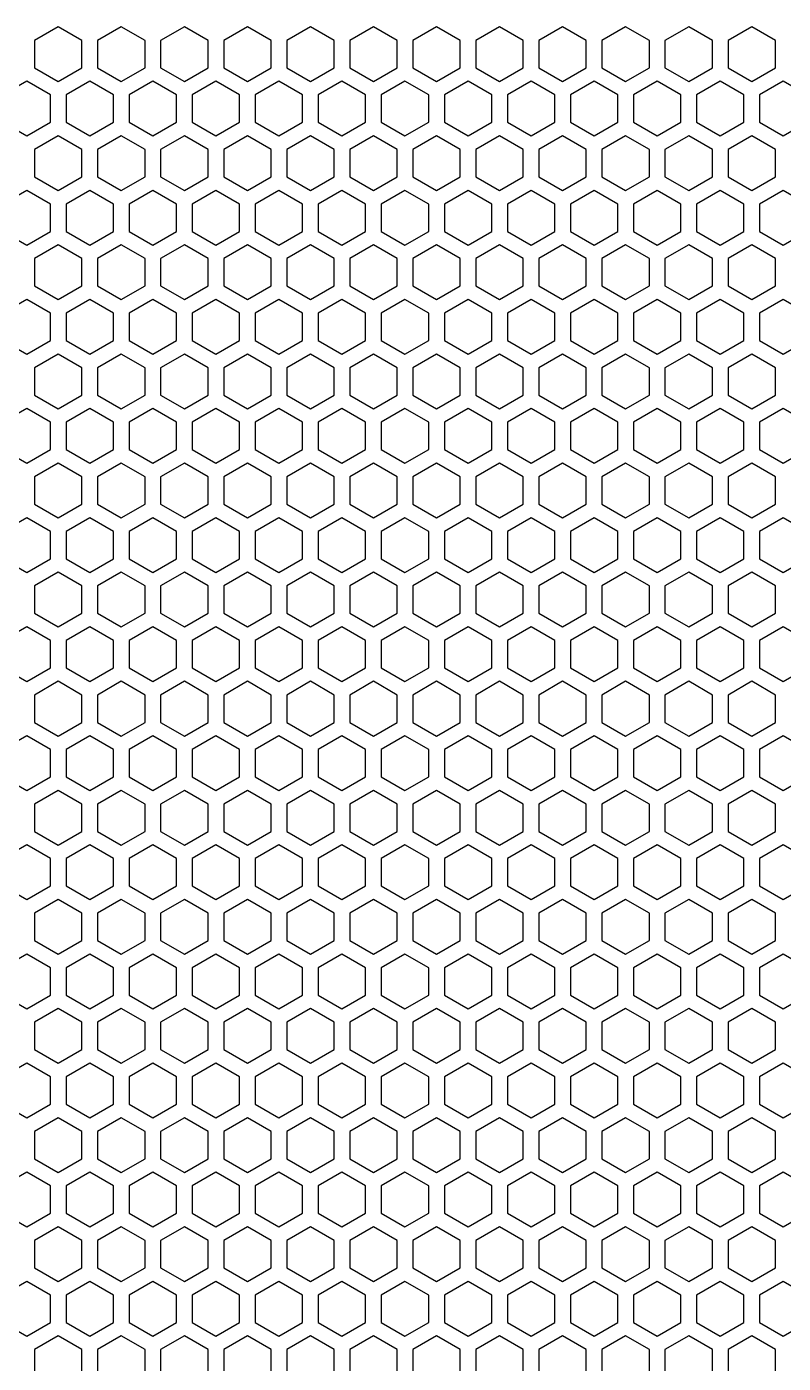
# Model space of a CAD drawing. Header units: millimetres. Extents: x -2 to 201, y -2 to 173.
# Drawn here: x 100.8 to 149.2, y 87.3 to 172.8 of the extents above; entities that cross this region are included whole.
import ezdxf

# ---------------------------------------------------------------- set-up
doc = ezdxf.new("R2010")
doc.units = ezdxf.units.MM
doc.layers.get('0').update_dxf_attribs({"linetype": 'CONTINUOUS'})

msp = doc.modelspace()

# ---------------------------------------------------------------- linework, layer by layer
for points in [[(104.308312, 171.935245), (102.792767, 172.810245), (101.277223, 171.935245), (101.277223, 170.185245), (102.792767, 169.310245), (104.308312, 170.185245)], [(108.339401, 171.935245), (106.823856, 172.810245), (105.308312, 171.935245), (105.308312, 170.185245), (106.823856, 169.310245), (108.339401, 170.185245)], [(112.37049, 171.935245), (110.854945, 172.810245), (109.339401, 171.935245), (109.339401, 170.185245), (110.854945, 169.310245), (112.37049, 170.185245)], [(116.401578, 171.935245), (114.886034, 172.810245), (113.37049, 171.935245), (113.37049, 170.185245), (114.886034, 169.310245), (116.401578, 170.185245)], [(120.432667, 171.935245), (118.917123, 172.810245), (117.401578, 171.935245), (117.401578, 170.185245), (118.917123, 169.310245), (120.432667, 170.185245)], [(124.463756, 171.935245), (122.948212, 172.810245), (121.432667, 171.935245), (121.432667, 170.185245), (122.948212, 169.310245), (124.463756, 170.185245)], [(128.494845, 171.935245), (126.979301, 172.810245), (125.463756, 171.935245), (125.463756, 170.185245), (126.979301, 169.310245), (128.494845, 170.185245)], [(132.525934, 171.935245), (131.01039, 172.810245), (129.494845, 171.935245), (129.494845, 170.185245), (131.01039, 169.310245), (132.525934, 170.185245)], [(136.557023, 171.935245), (135.041479, 172.810245), (133.525934, 171.935245), (133.525934, 170.185245), (135.041479, 169.310245), (136.557023, 170.185245)], [(140.588112, 171.935245), (139.072568, 172.810245), (137.557023, 171.935245), (137.557023, 170.185245), (139.072568, 169.310245), (140.588112, 170.185245)], [(144.619201, 171.935245), (143.103656, 172.810245), (141.588112, 171.935245), (141.588112, 170.185245), (143.103656, 169.310245), (144.619201, 170.185245)], [(148.65029, 171.935245), (147.134745, 172.810245), (145.619201, 171.935245), (145.619201, 170.185245), (147.134745, 169.310245), (148.65029, 170.185245)], [(102.292767, 168.444219), (100.777223, 169.319219), (99.261678, 168.444219), (99.261678, 166.694219), (100.777223, 165.819219), (102.292767, 166.694219)], [(106.323856, 168.444219), (104.808312, 169.319219), (103.292767, 168.444219), (103.292767, 166.694219), (104.808312, 165.819219), (106.323856, 166.694219)], [(110.354945, 168.444219), (108.839401, 169.319219), (107.323856, 168.444219), (107.323856, 166.694219), (108.839401, 165.819219), (110.354945, 166.694219)], [(114.386034, 168.444219), (112.87049, 169.319219), (111.354945, 168.444219), (111.354945, 166.694219), (112.87049, 165.819219), (114.386034, 166.694219)], [(118.417123, 168.444219), (116.901578, 169.319219), (115.386034, 168.444219), (115.386034, 166.694219), (116.901578, 165.819219), (118.417123, 166.694219)], [(122.448212, 168.444219), (120.932667, 169.319219), (119.417123, 168.444219), (119.417123, 166.694219), (120.932667, 165.819219), (122.448212, 166.694219)], [(126.479301, 168.444219), (124.963756, 169.319219), (123.448212, 168.444219), (123.448212, 166.694219), (124.963756, 165.819219), (126.479301, 166.694219)], [(130.51039, 168.444219), (128.994845, 169.319219), (127.479301, 168.444219), (127.479301, 166.694219), (128.994845, 165.819219), (130.51039, 166.694219)], [(134.541479, 168.444219), (133.025934, 169.319219), (131.51039, 168.444219), (131.51039, 166.694219), (133.025934, 165.819219), (134.541479, 166.694219)], [(138.572568, 168.444219), (137.057023, 169.319219), (135.541479, 168.444219), (135.541479, 166.694219), (137.057023, 165.819219), (138.572568, 166.694219)], [(142.603656, 168.444219), (141.088112, 169.319219), (139.572568, 168.444219), (139.572568, 166.694219), (141.088112, 165.819219), (142.603656, 166.694219)], [(146.634745, 168.444219), (145.119201, 169.319219), (143.603656, 168.444219), (143.603656, 166.694219), (145.119201, 165.819219), (146.634745, 166.694219)], [(150.665834, 168.444219), (149.15029, 169.319219), (147.634745, 168.444219), (147.634745, 166.694219), (149.15029, 165.819219), (150.665834, 166.694219)], [(104.308312, 164.953194), (102.792767, 165.828194), (101.277223, 164.953194), (101.277223, 163.203194), (102.792767, 162.328194), (104.308312, 163.203194)], [(108.339401, 164.953194), (106.823856, 165.828194), (105.308312, 164.953194), (105.308312, 163.203194), (106.823856, 162.328194), (108.339401, 163.203194)], [(112.37049, 164.953194), (110.854945, 165.828194), (109.339401, 164.953194), (109.339401, 163.203194), (110.854945, 162.328194), (112.37049, 163.203194)], [(116.401578, 164.953194), (114.886034, 165.828194), (113.37049, 164.953194), (113.37049, 163.203194), (114.886034, 162.328194), (116.401578, 163.203194)], [(120.432667, 164.953194), (118.917123, 165.828194), (117.401578, 164.953194), (117.401578, 163.203194), (118.917123, 162.328194), (120.432667, 163.203194)], [(124.463756, 164.953194), (122.948212, 165.828194), (121.432667, 164.953194), (121.432667, 163.203194), (122.948212, 162.328194), (124.463756, 163.203194)], [(128.494845, 164.953194), (126.979301, 165.828194), (125.463756, 164.953194), (125.463756, 163.203194), (126.979301, 162.328194), (128.494845, 163.203194)], [(132.525934, 164.953194), (131.01039, 165.828194), (129.494845, 164.953194), (129.494845, 163.203194), (131.01039, 162.328194), (132.525934, 163.203194)], [(136.557023, 164.953194), (135.041479, 165.828194), (133.525934, 164.953194), (133.525934, 163.203194), (135.041479, 162.328194), (136.557023, 163.203194)], [(140.588112, 164.953194), (139.072568, 165.828194), (137.557023, 164.953194), (137.557023, 163.203194), (139.072568, 162.328194), (140.588112, 163.203194)], [(144.619201, 164.953194), (143.103656, 165.828194), (141.588112, 164.953194), (141.588112, 163.203194), (143.103656, 162.328194), (144.619201, 163.203194)], [(148.65029, 164.953194), (147.134745, 165.828194), (145.619201, 164.953194), (145.619201, 163.203194), (147.134745, 162.328194), (148.65029, 163.203194)], [(102.292767, 161.462169), (100.777223, 162.337169), (99.261678, 161.462169), (99.261678, 159.712169), (100.777223, 158.837169), (102.292767, 159.712169)], [(106.323856, 161.462169), (104.808312, 162.337169), (103.292767, 161.462169), (103.292767, 159.712169), (104.808312, 158.837169), (106.323856, 159.712169)], [(110.354945, 161.462169), (108.839401, 162.337169), (107.323856, 161.462169), (107.323856, 159.712169), (108.839401, 158.837169), (110.354945, 159.712169)], [(114.386034, 161.462169), (112.87049, 162.337169), (111.354945, 161.462169), (111.354945, 159.712169), (112.87049, 158.837169), (114.386034, 159.712169)], [(118.417123, 161.462169), (116.901578, 162.337169), (115.386034, 161.462169), (115.386034, 159.712169), (116.901578, 158.837169), (118.417123, 159.712169)], [(122.448212, 161.462169), (120.932667, 162.337169), (119.417123, 161.462169), (119.417123, 159.712169), (120.932667, 158.837169), (122.448212, 159.712169)], [(126.479301, 161.462169), (124.963756, 162.337169), (123.448212, 161.462169), (123.448212, 159.712169), (124.963756, 158.837169), (126.479301, 159.712169)], [(130.51039, 161.462169), (128.994845, 162.337169), (127.479301, 161.462169), (127.479301, 159.712169), (128.994845, 158.837169), (130.51039, 159.712169)], [(134.541479, 161.462169), (133.025934, 162.337169), (131.51039, 161.462169), (131.51039, 159.712169), (133.025934, 158.837169), (134.541479, 159.712169)], [(138.572568, 161.462169), (137.057023, 162.337169), (135.541479, 161.462169), (135.541479, 159.712169), (137.057023, 158.837169), (138.572568, 159.712169)], [(142.603656, 161.462169), (141.088112, 162.337169), (139.572568, 161.462169), (139.572568, 159.712169), (141.088112, 158.837169), (142.603656, 159.712169)], [(146.634745, 161.462169), (145.119201, 162.337169), (143.603656, 161.462169), (143.603656, 159.712169), (145.119201, 158.837169), (146.634745, 159.712169)], [(150.665834, 161.462169), (149.15029, 162.337169), (147.634745, 161.462169), (147.634745, 159.712169), (149.15029, 158.837169), (150.665834, 159.712169)], [(104.308312, 157.971143), (102.792767, 158.846143), (101.277223, 157.971143), (101.277223, 156.221143), (102.792767, 155.346143), (104.308312, 156.221143)], [(108.339401, 157.971143), (106.823856, 158.846143), (105.308312, 157.971143), (105.308312, 156.221143), (106.823856, 155.346143), (108.339401, 156.221143)], [(112.37049, 157.971143), (110.854945, 158.846143), (109.339401, 157.971143), (109.339401, 156.221143), (110.854945, 155.346143), (112.37049, 156.221143)], [(116.401578, 157.971143), (114.886034, 158.846143), (113.37049, 157.971143), (113.37049, 156.221143), (114.886034, 155.346143), (116.401578, 156.221143)], [(120.432667, 157.971143), (118.917123, 158.846143), (117.401578, 157.971143), (117.401578, 156.221143), (118.917123, 155.346143), (120.432667, 156.221143)], [(124.463756, 157.971143), (122.948212, 158.846143), (121.432667, 157.971143), (121.432667, 156.221143), (122.948212, 155.346143), (124.463756, 156.221143)], [(128.494845, 157.971143), (126.979301, 158.846143), (125.463756, 157.971143), (125.463756, 156.221143), (126.979301, 155.346143), (128.494845, 156.221143)], [(132.525934, 157.971143), (131.01039, 158.846143), (129.494845, 157.971143), (129.494845, 156.221143), (131.01039, 155.346143), (132.525934, 156.221143)], [(136.557023, 157.971143), (135.041479, 158.846143), (133.525934, 157.971143), (133.525934, 156.221143), (135.041479, 155.346143), (136.557023, 156.221143)], [(140.588112, 157.971143), (139.072568, 158.846143), (137.557023, 157.971143), (137.557023, 156.221143), (139.072568, 155.346143), (140.588112, 156.221143)], [(144.619201, 157.971143), (143.103656, 158.846143), (141.588112, 157.971143), (141.588112, 156.221143), (143.103656, 155.346143), (144.619201, 156.221143)], [(148.65029, 157.971143), (147.134745, 158.846143), (145.619201, 157.971143), (145.619201, 156.221143), (147.134745, 155.346143), (148.65029, 156.221143)], [(102.292767, 154.480118), (100.777223, 155.355118), (99.261678, 154.480118), (99.261678, 152.730118), (100.777223, 151.855118), (102.292767, 152.730118)], [(106.323856, 154.480118), (104.808312, 155.355118), (103.292767, 154.480118), (103.292767, 152.730118), (104.808312, 151.855118), (106.323856, 152.730118)], [(110.354945, 154.480118), (108.839401, 155.355118), (107.323856, 154.480118), (107.323856, 152.730118), (108.839401, 151.855118), (110.354945, 152.730118)], [(114.386034, 154.480118), (112.87049, 155.355118), (111.354945, 154.480118), (111.354945, 152.730118), (112.87049, 151.855118), (114.386034, 152.730118)], [(118.417123, 154.480118), (116.901578, 155.355118), (115.386034, 154.480118), (115.386034, 152.730118), (116.901578, 151.855118), (118.417123, 152.730118)], [(122.448212, 154.480118), (120.932667, 155.355118), (119.417123, 154.480118), (119.417123, 152.730118), (120.932667, 151.855118), (122.448212, 152.730118)], [(126.479301, 154.480118), (124.963756, 155.355118), (123.448212, 154.480118), (123.448212, 152.730118), (124.963756, 151.855118), (126.479301, 152.730118)], [(130.51039, 154.480118), (128.994845, 155.355118), (127.479301, 154.480118), (127.479301, 152.730118), (128.994845, 151.855118), (130.51039, 152.730118)], [(134.541479, 154.480118), (133.025934, 155.355118), (131.51039, 154.480118), (131.51039, 152.730118), (133.025934, 151.855118), (134.541479, 152.730118)], [(138.572568, 154.480118), (137.057023, 155.355118), (135.541479, 154.480118), (135.541479, 152.730118), (137.057023, 151.855118), (138.572568, 152.730118)], [(142.603656, 154.480118), (141.088112, 155.355118), (139.572568, 154.480118), (139.572568, 152.730118), (141.088112, 151.855118), (142.603656, 152.730118)], [(146.634745, 154.480118), (145.119201, 155.355118), (143.603656, 154.480118), (143.603656, 152.730118), (145.119201, 151.855118), (146.634745, 152.730118)], [(150.665834, 154.480118), (149.15029, 155.355118), (147.634745, 154.480118), (147.634745, 152.730118), (149.15029, 151.855118), (150.665834, 152.730118)], [(104.308312, 150.989092), (102.792767, 151.864092), (101.277223, 150.989092), (101.277223, 149.239092), (102.792767, 148.364092), (104.308312, 149.239092)], [(108.339401, 150.989092), (106.823856, 151.864092), (105.308312, 150.989092), (105.308312, 149.239092), (106.823856, 148.364092), (108.339401, 149.239092)], [(112.37049, 150.989092), (110.854945, 151.864092), (109.339401, 150.989092), (109.339401, 149.239092), (110.854945, 148.364092), (112.37049, 149.239092)], [(116.401578, 150.989092), (114.886034, 151.864092), (113.37049, 150.989092), (113.37049, 149.239092), (114.886034, 148.364092), (116.401578, 149.239092)], [(120.432667, 150.989092), (118.917123, 151.864092), (117.401578, 150.989092), (117.401578, 149.239092), (118.917123, 148.364092), (120.432667, 149.239092)], [(124.463756, 150.989092), (122.948212, 151.864092), (121.432667, 150.989092), (121.432667, 149.239092), (122.948212, 148.364092), (124.463756, 149.239092)], [(128.494845, 150.989092), (126.979301, 151.864092), (125.463756, 150.989092), (125.463756, 149.239092), (126.979301, 148.364092), (128.494845, 149.239092)], [(132.525934, 150.989092), (131.01039, 151.864092), (129.494845, 150.989092), (129.494845, 149.239092), (131.01039, 148.364092), (132.525934, 149.239092)], [(136.557023, 150.989092), (135.041479, 151.864092), (133.525934, 150.989092), (133.525934, 149.239092), (135.041479, 148.364092), (136.557023, 149.239092)], [(140.588112, 150.989092), (139.072568, 151.864092), (137.557023, 150.989092), (137.557023, 149.239092), (139.072568, 148.364092), (140.588112, 149.239092)], [(144.619201, 150.989092), (143.103656, 151.864092), (141.588112, 150.989092), (141.588112, 149.239092), (143.103656, 148.364092), (144.619201, 149.239092)], [(148.65029, 150.989092), (147.134745, 151.864092), (145.619201, 150.989092), (145.619201, 149.239092), (147.134745, 148.364092), (148.65029, 149.239092)], [(102.292767, 147.498067), (100.777223, 148.373067), (99.261678, 147.498067), (99.261678, 145.748067), (100.777223, 144.873067), (102.292767, 145.748067)], [(106.323856, 147.498067), (104.808312, 148.373067), (103.292767, 147.498067), (103.292767, 145.748067), (104.808312, 144.873067), (106.323856, 145.748067)], [(110.354945, 147.498067), (108.839401, 148.373067), (107.323856, 147.498067), (107.323856, 145.748067), (108.839401, 144.873067), (110.354945, 145.748067)], [(114.386034, 147.498067), (112.87049, 148.373067), (111.354945, 147.498067), (111.354945, 145.748067), (112.87049, 144.873067), (114.386034, 145.748067)], [(118.417123, 147.498067), (116.901578, 148.373067), (115.386034, 147.498067), (115.386034, 145.748067), (116.901578, 144.873067), (118.417123, 145.748067)], [(122.448212, 147.498067), (120.932667, 148.373067), (119.417123, 147.498067), (119.417123, 145.748067), (120.932667, 144.873067), (122.448212, 145.748067)], [(126.479301, 147.498067), (124.963756, 148.373067), (123.448212, 147.498067), (123.448212, 145.748067), (124.963756, 144.873067), (126.479301, 145.748067)], [(130.51039, 147.498067), (128.994845, 148.373067), (127.479301, 147.498067), (127.479301, 145.748067), (128.994845, 144.873067), (130.51039, 145.748067)], [(134.541479, 147.498067), (133.025934, 148.373067), (131.51039, 147.498067), (131.51039, 145.748067), (133.025934, 144.873067), (134.541479, 145.748067)], [(138.572568, 147.498067), (137.057023, 148.373067), (135.541479, 147.498067), (135.541479, 145.748067), (137.057023, 144.873067), (138.572568, 145.748067)], [(142.603656, 147.498067), (141.088112, 148.373067), (139.572568, 147.498067), (139.572568, 145.748067), (141.088112, 144.873067), (142.603656, 145.748067)], [(146.634745, 147.498067), (145.119201, 148.373067), (143.603656, 147.498067), (143.603656, 145.748067), (145.119201, 144.873067), (146.634745, 145.748067)], [(150.665834, 147.498067), (149.15029, 148.373067), (147.634745, 147.498067), (147.634745, 145.748067), (149.15029, 144.873067), (150.665834, 145.748067)], [(104.308312, 144.007042), (102.792767, 144.882042), (101.277223, 144.007042), (101.277223, 142.257042), (102.792767, 141.382042), (104.308312, 142.257042)], [(108.339401, 144.007042), (106.823856, 144.882042), (105.308312, 144.007042), (105.308312, 142.257042), (106.823856, 141.382042), (108.339401, 142.257042)], [(112.37049, 144.007042), (110.854945, 144.882042), (109.339401, 144.007042), (109.339401, 142.257042), (110.854945, 141.382042), (112.37049, 142.257042)], [(116.401578, 144.007042), (114.886034, 144.882042), (113.37049, 144.007042), (113.37049, 142.257042), (114.886034, 141.382042), (116.401578, 142.257042)], [(120.432667, 144.007042), (118.917123, 144.882042), (117.401578, 144.007042), (117.401578, 142.257042), (118.917123, 141.382042), (120.432667, 142.257042)], [(124.463756, 144.007042), (122.948212, 144.882042), (121.432667, 144.007042), (121.432667, 142.257042), (122.948212, 141.382042), (124.463756, 142.257042)], [(128.494845, 144.007042), (126.979301, 144.882042), (125.463756, 144.007042), (125.463756, 142.257042), (126.979301, 141.382042), (128.494845, 142.257042)], [(132.525934, 144.007042), (131.01039, 144.882042), (129.494845, 144.007042), (129.494845, 142.257042), (131.01039, 141.382042), (132.525934, 142.257042)], [(136.557023, 144.007042), (135.041479, 144.882042), (133.525934, 144.007042), (133.525934, 142.257042), (135.041479, 141.382042), (136.557023, 142.257042)], [(140.588112, 144.007042), (139.072568, 144.882042), (137.557023, 144.007042), (137.557023, 142.257042), (139.072568, 141.382042), (140.588112, 142.257042)], [(144.619201, 144.007042), (143.103656, 144.882042), (141.588112, 144.007042), (141.588112, 142.257042), (143.103656, 141.382042), (144.619201, 142.257042)], [(148.65029, 144.007042), (147.134745, 144.882042), (145.619201, 144.007042), (145.619201, 142.257042), (147.134745, 141.382042), (148.65029, 142.257042)], [(102.292767, 140.516016), (100.777223, 141.391016), (99.261678, 140.516016), (99.261678, 138.766016), (100.777223, 137.891016), (102.292767, 138.766016)], [(106.323856, 140.516016), (104.808312, 141.391016), (103.292767, 140.516016), (103.292767, 138.766016), (104.808312, 137.891016), (106.323856, 138.766016)], [(110.354945, 140.516016), (108.839401, 141.391016), (107.323856, 140.516016), (107.323856, 138.766016), (108.839401, 137.891016), (110.354945, 138.766016)], [(114.386034, 140.516016), (112.87049, 141.391016), (111.354945, 140.516016), (111.354945, 138.766016), (112.87049, 137.891016), (114.386034, 138.766016)], [(118.417123, 140.516016), (116.901578, 141.391016), (115.386034, 140.516016), (115.386034, 138.766016), (116.901578, 137.891016), (118.417123, 138.766016)], [(122.448212, 140.516016), (120.932667, 141.391016), (119.417123, 140.516016), (119.417123, 138.766016), (120.932667, 137.891016), (122.448212, 138.766016)], [(126.479301, 140.516016), (124.963756, 141.391016), (123.448212, 140.516016), (123.448212, 138.766016), (124.963756, 137.891016), (126.479301, 138.766016)], [(130.51039, 140.516016), (128.994845, 141.391016), (127.479301, 140.516016), (127.479301, 138.766016), (128.994845, 137.891016), (130.51039, 138.766016)], [(134.541479, 140.516016), (133.025934, 141.391016), (131.51039, 140.516016), (131.51039, 138.766016), (133.025934, 137.891016), (134.541479, 138.766016)], [(138.572568, 140.516016), (137.057023, 141.391016), (135.541479, 140.516016), (135.541479, 138.766016), (137.057023, 137.891016), (138.572568, 138.766016)], [(142.603656, 140.516016), (141.088112, 141.391016), (139.572568, 140.516016), (139.572568, 138.766016), (141.088112, 137.891016), (142.603656, 138.766016)], [(146.634745, 140.516016), (145.119201, 141.391016), (143.603656, 140.516016), (143.603656, 138.766016), (145.119201, 137.891016), (146.634745, 138.766016)], [(150.665834, 140.516016), (149.15029, 141.391016), (147.634745, 140.516016), (147.634745, 138.766016), (149.15029, 137.891016), (150.665834, 138.766016)], [(104.308312, 137.024991), (102.792767, 137.899991), (101.277223, 137.024991), (101.277223, 135.274991), (102.792767, 134.399991), (104.308312, 135.274991)], [(108.339401, 137.024991), (106.823856, 137.899991), (105.308312, 137.024991), (105.308312, 135.274991), (106.823856, 134.399991), (108.339401, 135.274991)], [(112.37049, 137.024991), (110.854945, 137.899991), (109.339401, 137.024991), (109.339401, 135.274991), (110.854945, 134.399991), (112.37049, 135.274991)], [(116.401578, 137.024991), (114.886034, 137.899991), (113.37049, 137.024991), (113.37049, 135.274991), (114.886034, 134.399991), (116.401578, 135.274991)], [(120.432667, 137.024991), (118.917123, 137.899991), (117.401578, 137.024991), (117.401578, 135.274991), (118.917123, 134.399991), (120.432667, 135.274991)], [(124.463756, 137.024991), (122.948212, 137.899991), (121.432667, 137.024991), (121.432667, 135.274991), (122.948212, 134.399991), (124.463756, 135.274991)], [(128.494845, 137.024991), (126.979301, 137.899991), (125.463756, 137.024991), (125.463756, 135.274991), (126.979301, 134.399991), (128.494845, 135.274991)], [(132.525934, 137.024991), (131.01039, 137.899991), (129.494845, 137.024991), (129.494845, 135.274991), (131.01039, 134.399991), (132.525934, 135.274991)], [(136.557023, 137.024991), (135.041479, 137.899991), (133.525934, 137.024991), (133.525934, 135.274991), (135.041479, 134.399991), (136.557023, 135.274991)], [(140.588112, 137.024991), (139.072568, 137.899991), (137.557023, 137.024991), (137.557023, 135.274991), (139.072568, 134.399991), (140.588112, 135.274991)], [(144.619201, 137.024991), (143.103656, 137.899991), (141.588112, 137.024991), (141.588112, 135.274991), (143.103656, 134.399991), (144.619201, 135.274991)], [(148.65029, 137.024991), (147.134745, 137.899991), (145.619201, 137.024991), (145.619201, 135.274991), (147.134745, 134.399991), (148.65029, 135.274991)], [(102.292767, 133.533965), (100.777223, 134.408965), (99.261678, 133.533965), (99.261678, 131.783965), (100.777223, 130.908965), (102.292767, 131.783965)], [(106.323856, 133.533965), (104.808312, 134.408965), (103.292767, 133.533965), (103.292767, 131.783965), (104.808312, 130.908965), (106.323856, 131.783965)], [(110.354945, 133.533965), (108.839401, 134.408965), (107.323856, 133.533965), (107.323856, 131.783965), (108.839401, 130.908965), (110.354945, 131.783965)], [(114.386034, 133.533965), (112.87049, 134.408965), (111.354945, 133.533965), (111.354945, 131.783965), (112.87049, 130.908965), (114.386034, 131.783965)], [(118.417123, 133.533965), (116.901578, 134.408965), (115.386034, 133.533965), (115.386034, 131.783965), (116.901578, 130.908965), (118.417123, 131.783965)], [(122.448212, 133.533965), (120.932667, 134.408965), (119.417123, 133.533965), (119.417123, 131.783965), (120.932667, 130.908965), (122.448212, 131.783965)], [(126.479301, 133.533965), (124.963756, 134.408965), (123.448212, 133.533965), (123.448212, 131.783965), (124.963756, 130.908965), (126.479301, 131.783965)], [(130.51039, 133.533965), (128.994845, 134.408965), (127.479301, 133.533965), (127.479301, 131.783965), (128.994845, 130.908965), (130.51039, 131.783965)], [(134.541479, 133.533965), (133.025934, 134.408965), (131.51039, 133.533965), (131.51039, 131.783965), (133.025934, 130.908965), (134.541479, 131.783965)], [(138.572568, 133.533965), (137.057023, 134.408965), (135.541479, 133.533965), (135.541479, 131.783965), (137.057023, 130.908965), (138.572568, 131.783965)], [(142.603656, 133.533965), (141.088112, 134.408965), (139.572568, 133.533965), (139.572568, 131.783965), (141.088112, 130.908965), (142.603656, 131.783965)], [(146.634745, 133.533965), (145.119201, 134.408965), (143.603656, 133.533965), (143.603656, 131.783965), (145.119201, 130.908965), (146.634745, 131.783965)], [(150.665834, 133.533965), (149.15029, 134.408965), (147.634745, 133.533965), (147.634745, 131.783965), (149.15029, 130.908965), (150.665834, 131.783965)], [(104.308312, 130.04294), (102.792767, 130.91794), (101.277223, 130.04294), (101.277223, 128.29294), (102.792767, 127.41794), (104.308312, 128.29294)], [(108.339401, 130.04294), (106.823856, 130.91794), (105.308312, 130.04294), (105.308312, 128.29294), (106.823856, 127.41794), (108.339401, 128.29294)], [(112.37049, 130.04294), (110.854945, 130.91794), (109.339401, 130.04294), (109.339401, 128.29294), (110.854945, 127.41794), (112.37049, 128.29294)], [(116.401578, 130.04294), (114.886034, 130.91794), (113.37049, 130.04294), (113.37049, 128.29294), (114.886034, 127.41794), (116.401578, 128.29294)], [(120.432667, 130.04294), (118.917123, 130.91794), (117.401578, 130.04294), (117.401578, 128.29294), (118.917123, 127.41794), (120.432667, 128.29294)], [(124.463756, 130.04294), (122.948212, 130.91794), (121.432667, 130.04294), (121.432667, 128.29294), (122.948212, 127.41794), (124.463756, 128.29294)], [(128.494845, 130.04294), (126.979301, 130.91794), (125.463756, 130.04294), (125.463756, 128.29294), (126.979301, 127.41794), (128.494845, 128.29294)], [(132.525934, 130.04294), (131.01039, 130.91794), (129.494845, 130.04294), (129.494845, 128.29294), (131.01039, 127.41794), (132.525934, 128.29294)], [(136.557023, 130.04294), (135.041479, 130.91794), (133.525934, 130.04294), (133.525934, 128.29294), (135.041479, 127.41794), (136.557023, 128.29294)], [(140.588112, 130.04294), (139.072568, 130.91794), (137.557023, 130.04294), (137.557023, 128.29294), (139.072568, 127.41794), (140.588112, 128.29294)], [(144.619201, 130.04294), (143.103656, 130.91794), (141.588112, 130.04294), (141.588112, 128.29294), (143.103656, 127.41794), (144.619201, 128.29294)], [(148.65029, 130.04294), (147.134745, 130.91794), (145.619201, 130.04294), (145.619201, 128.29294), (147.134745, 127.41794), (148.65029, 128.29294)], [(102.292767, 126.551915), (100.777223, 127.426915), (99.261678, 126.551915), (99.261678, 124.801915), (100.777223, 123.926915), (102.292767, 124.801915)], [(106.323856, 126.551915), (104.808312, 127.426915), (103.292767, 126.551915), (103.292767, 124.801915), (104.808312, 123.926915), (106.323856, 124.801915)], [(110.354945, 126.551915), (108.839401, 127.426915), (107.323856, 126.551915), (107.323856, 124.801915), (108.839401, 123.926915), (110.354945, 124.801915)], [(114.386034, 126.551915), (112.87049, 127.426915), (111.354945, 126.551915), (111.354945, 124.801915), (112.87049, 123.926915), (114.386034, 124.801915)], [(118.417123, 126.551915), (116.901578, 127.426915), (115.386034, 126.551915), (115.386034, 124.801915), (116.901578, 123.926915), (118.417123, 124.801915)], [(122.448212, 126.551915), (120.932667, 127.426915), (119.417123, 126.551915), (119.417123, 124.801915), (120.932667, 123.926915), (122.448212, 124.801915)], [(126.479301, 126.551915), (124.963756, 127.426915), (123.448212, 126.551915), (123.448212, 124.801915), (124.963756, 123.926915), (126.479301, 124.801915)], [(130.51039, 126.551915), (128.994845, 127.426915), (127.479301, 126.551915), (127.479301, 124.801915), (128.994845, 123.926915), (130.51039, 124.801915)], [(134.541479, 126.551915), (133.025934, 127.426915), (131.51039, 126.551915), (131.51039, 124.801915), (133.025934, 123.926915), (134.541479, 124.801915)], [(138.572568, 126.551915), (137.057023, 127.426915), (135.541479, 126.551915), (135.541479, 124.801915), (137.057023, 123.926915), (138.572568, 124.801915)], [(142.603656, 126.551915), (141.088112, 127.426915), (139.572568, 126.551915), (139.572568, 124.801915), (141.088112, 123.926915), (142.603656, 124.801915)], [(146.634745, 126.551915), (145.119201, 127.426915), (143.603656, 126.551915), (143.603656, 124.801915), (145.119201, 123.926915), (146.634745, 124.801915)], [(150.665834, 126.551915), (149.15029, 127.426915), (147.634745, 126.551915), (147.634745, 124.801915), (149.15029, 123.926915), (150.665834, 124.801915)], [(104.308312, 123.060889), (102.792767, 123.935889), (101.277223, 123.060889), (101.277223, 121.310889), (102.792767, 120.435889), (104.308312, 121.310889)], [(108.339401, 123.060889), (106.823856, 123.935889), (105.308312, 123.060889), (105.308312, 121.310889), (106.823856, 120.435889), (108.339401, 121.310889)], [(112.37049, 123.060889), (110.854945, 123.935889), (109.339401, 123.060889), (109.339401, 121.310889), (110.854945, 120.435889), (112.37049, 121.310889)], [(116.401578, 123.060889), (114.886034, 123.935889), (113.37049, 123.060889), (113.37049, 121.310889), (114.886034, 120.435889), (116.401578, 121.310889)], [(120.432667, 123.060889), (118.917123, 123.935889), (117.401578, 123.060889), (117.401578, 121.310889), (118.917123, 120.435889), (120.432667, 121.310889)], [(124.463756, 123.060889), (122.948212, 123.935889), (121.432667, 123.060889), (121.432667, 121.310889), (122.948212, 120.435889), (124.463756, 121.310889)], [(128.494845, 123.060889), (126.979301, 123.935889), (125.463756, 123.060889), (125.463756, 121.310889), (126.979301, 120.435889), (128.494845, 121.310889)], [(132.525934, 123.060889), (131.01039, 123.935889), (129.494845, 123.060889), (129.494845, 121.310889), (131.01039, 120.435889), (132.525934, 121.310889)], [(136.557023, 123.060889), (135.041479, 123.935889), (133.525934, 123.060889), (133.525934, 121.310889), (135.041479, 120.435889), (136.557023, 121.310889)], [(140.588112, 123.060889), (139.072568, 123.935889), (137.557023, 123.060889), (137.557023, 121.310889), (139.072568, 120.435889), (140.588112, 121.310889)], [(144.619201, 123.060889), (143.103656, 123.935889), (141.588112, 123.060889), (141.588112, 121.310889), (143.103656, 120.435889), (144.619201, 121.310889)], [(148.65029, 123.060889), (147.134745, 123.935889), (145.619201, 123.060889), (145.619201, 121.310889), (147.134745, 120.435889), (148.65029, 121.310889)], [(102.292767, 119.569864), (100.777223, 120.444864), (99.261678, 119.569864), (99.261678, 117.819864), (100.777223, 116.944864), (102.292767, 117.819864)], [(106.323856, 119.569864), (104.808312, 120.444864), (103.292767, 119.569864), (103.292767, 117.819864), (104.808312, 116.944864), (106.323856, 117.819864)], [(110.354945, 119.569864), (108.839401, 120.444864), (107.323856, 119.569864), (107.323856, 117.819864), (108.839401, 116.944864), (110.354945, 117.819864)], [(114.386034, 119.569864), (112.87049, 120.444864), (111.354945, 119.569864), (111.354945, 117.819864), (112.87049, 116.944864), (114.386034, 117.819864)], [(118.417123, 119.569864), (116.901578, 120.444864), (115.386034, 119.569864), (115.386034, 117.819864), (116.901578, 116.944864), (118.417123, 117.819864)], [(122.448212, 119.569864), (120.932667, 120.444864), (119.417123, 119.569864), (119.417123, 117.819864), (120.932667, 116.944864), (122.448212, 117.819864)], [(126.479301, 119.569864), (124.963756, 120.444864), (123.448212, 119.569864), (123.448212, 117.819864), (124.963756, 116.944864), (126.479301, 117.819864)], [(130.51039, 119.569864), (128.994845, 120.444864), (127.479301, 119.569864), (127.479301, 117.819864), (128.994845, 116.944864), (130.51039, 117.819864)], [(134.541479, 119.569864), (133.025934, 120.444864), (131.51039, 119.569864), (131.51039, 117.819864), (133.025934, 116.944864), (134.541479, 117.819864)], [(138.572568, 119.569864), (137.057023, 120.444864), (135.541479, 119.569864), (135.541479, 117.819864), (137.057023, 116.944864), (138.572568, 117.819864)], [(142.603656, 119.569864), (141.088112, 120.444864), (139.572568, 119.569864), (139.572568, 117.819864), (141.088112, 116.944864), (142.603656, 117.819864)], [(146.634745, 119.569864), (145.119201, 120.444864), (143.603656, 119.569864), (143.603656, 117.819864), (145.119201, 116.944864), (146.634745, 117.819864)], [(150.665834, 119.569864), (149.15029, 120.444864), (147.634745, 119.569864), (147.634745, 117.819864), (149.15029, 116.944864), (150.665834, 117.819864)], [(104.308312, 116.078838), (102.792767, 116.953838), (101.277223, 116.078838), (101.277223, 114.328838), (102.792767, 113.453838), (104.308312, 114.328838)], [(108.339401, 116.078838), (106.823856, 116.953838), (105.308312, 116.078838), (105.308312, 114.328838), (106.823856, 113.453838), (108.339401, 114.328838)], [(112.37049, 116.078838), (110.854945, 116.953838), (109.339401, 116.078838), (109.339401, 114.328838), (110.854945, 113.453838), (112.37049, 114.328838)], [(116.401578, 116.078838), (114.886034, 116.953838), (113.37049, 116.078838), (113.37049, 114.328838), (114.886034, 113.453838), (116.401578, 114.328838)], [(120.432667, 116.078838), (118.917123, 116.953838), (117.401578, 116.078838), (117.401578, 114.328838), (118.917123, 113.453838), (120.432667, 114.328838)], [(124.463756, 116.078838), (122.948212, 116.953838), (121.432667, 116.078838), (121.432667, 114.328838), (122.948212, 113.453838), (124.463756, 114.328838)], [(128.494845, 116.078838), (126.979301, 116.953838), (125.463756, 116.078838), (125.463756, 114.328838), (126.979301, 113.453838), (128.494845, 114.328838)], [(132.525934, 116.078838), (131.01039, 116.953838), (129.494845, 116.078838), (129.494845, 114.328838), (131.01039, 113.453838), (132.525934, 114.328838)], [(136.557023, 116.078838), (135.041479, 116.953838), (133.525934, 116.078838), (133.525934, 114.328838), (135.041479, 113.453838), (136.557023, 114.328838)], [(140.588112, 116.078838), (139.072568, 116.953838), (137.557023, 116.078838), (137.557023, 114.328838), (139.072568, 113.453838), (140.588112, 114.328838)], [(144.619201, 116.078838), (143.103656, 116.953838), (141.588112, 116.078838), (141.588112, 114.328838), (143.103656, 113.453838), (144.619201, 114.328838)], [(148.65029, 116.078838), (147.134745, 116.953838), (145.619201, 116.078838), (145.619201, 114.328838), (147.134745, 113.453838), (148.65029, 114.328838)], [(102.292767, 112.587813), (100.777223, 113.462813), (99.261678, 112.587813), (99.261678, 110.837813), (100.777223, 109.962813), (102.292767, 110.837813)], [(106.323856, 112.587813), (104.808312, 113.462813), (103.292767, 112.587813), (103.292767, 110.837813), (104.808312, 109.962813), (106.323856, 110.837813)], [(110.354945, 112.587813), (108.839401, 113.462813), (107.323856, 112.587813), (107.323856, 110.837813), (108.839401, 109.962813), (110.354945, 110.837813)], [(114.386034, 112.587813), (112.87049, 113.462813), (111.354945, 112.587813), (111.354945, 110.837813), (112.87049, 109.962813), (114.386034, 110.837813)], [(118.417123, 112.587813), (116.901578, 113.462813), (115.386034, 112.587813), (115.386034, 110.837813), (116.901578, 109.962813), (118.417123, 110.837813)], [(122.448212, 112.587813), (120.932667, 113.462813), (119.417123, 112.587813), (119.417123, 110.837813), (120.932667, 109.962813), (122.448212, 110.837813)], [(126.479301, 112.587813), (124.963756, 113.462813), (123.448212, 112.587813), (123.448212, 110.837813), (124.963756, 109.962813), (126.479301, 110.837813)], [(130.51039, 112.587813), (128.994845, 113.462813), (127.479301, 112.587813), (127.479301, 110.837813), (128.994845, 109.962813), (130.51039, 110.837813)], [(134.541479, 112.587813), (133.025934, 113.462813), (131.51039, 112.587813), (131.51039, 110.837813), (133.025934, 109.962813), (134.541479, 110.837813)], [(138.572568, 112.587813), (137.057023, 113.462813), (135.541479, 112.587813), (135.541479, 110.837813), (137.057023, 109.962813), (138.572568, 110.837813)], [(142.603656, 112.587813), (141.088112, 113.462813), (139.572568, 112.587813), (139.572568, 110.837813), (141.088112, 109.962813), (142.603656, 110.837813)], [(146.634745, 112.587813), (145.119201, 113.462813), (143.603656, 112.587813), (143.603656, 110.837813), (145.119201, 109.962813), (146.634745, 110.837813)], [(150.665834, 112.587813), (149.15029, 113.462813), (147.634745, 112.587813), (147.634745, 110.837813), (149.15029, 109.962813), (150.665834, 110.837813)], [(104.308312, 109.096788), (102.792767, 109.971788), (101.277223, 109.096788), (101.277223, 107.346788), (102.792767, 106.471788), (104.308312, 107.346788)], [(108.339401, 109.096788), (106.823856, 109.971788), (105.308312, 109.096788), (105.308312, 107.346788), (106.823856, 106.471788), (108.339401, 107.346788)], [(112.37049, 109.096788), (110.854945, 109.971788), (109.339401, 109.096788), (109.339401, 107.346788), (110.854945, 106.471788), (112.37049, 107.346788)], [(116.401578, 109.096788), (114.886034, 109.971788), (113.37049, 109.096788), (113.37049, 107.346788), (114.886034, 106.471788), (116.401578, 107.346788)], [(120.432667, 109.096788), (118.917123, 109.971788), (117.401578, 109.096788), (117.401578, 107.346788), (118.917123, 106.471788), (120.432667, 107.346788)], [(124.463756, 109.096788), (122.948212, 109.971788), (121.432667, 109.096788), (121.432667, 107.346788), (122.948212, 106.471788), (124.463756, 107.346788)], [(128.494845, 109.096788), (126.979301, 109.971788), (125.463756, 109.096788), (125.463756, 107.346788), (126.979301, 106.471788), (128.494845, 107.346788)], [(132.525934, 109.096788), (131.01039, 109.971788), (129.494845, 109.096788), (129.494845, 107.346788), (131.01039, 106.471788), (132.525934, 107.346788)], [(136.557023, 109.096788), (135.041479, 109.971788), (133.525934, 109.096788), (133.525934, 107.346788), (135.041479, 106.471788), (136.557023, 107.346788)], [(140.588112, 109.096788), (139.072568, 109.971788), (137.557023, 109.096788), (137.557023, 107.346788), (139.072568, 106.471788), (140.588112, 107.346788)], [(144.619201, 109.096788), (143.103656, 109.971788), (141.588112, 109.096788), (141.588112, 107.346788), (143.103656, 106.471788), (144.619201, 107.346788)], [(148.65029, 109.096788), (147.134745, 109.971788), (145.619201, 109.096788), (145.619201, 107.346788), (147.134745, 106.471788), (148.65029, 107.346788)], [(102.292767, 105.605762), (100.777223, 106.480762), (99.261678, 105.605762), (99.261678, 103.855762), (100.777223, 102.980762), (102.292767, 103.855762)], [(106.323856, 105.605762), (104.808312, 106.480762), (103.292767, 105.605762), (103.292767, 103.855762), (104.808312, 102.980762), (106.323856, 103.855762)], [(110.354945, 105.605762), (108.839401, 106.480762), (107.323856, 105.605762), (107.323856, 103.855762), (108.839401, 102.980762), (110.354945, 103.855762)], [(114.386034, 105.605762), (112.87049, 106.480762), (111.354945, 105.605762), (111.354945, 103.855762), (112.87049, 102.980762), (114.386034, 103.855762)], [(118.417123, 105.605762), (116.901578, 106.480762), (115.386034, 105.605762), (115.386034, 103.855762), (116.901578, 102.980762), (118.417123, 103.855762)], [(122.448212, 105.605762), (120.932667, 106.480762), (119.417123, 105.605762), (119.417123, 103.855762), (120.932667, 102.980762), (122.448212, 103.855762)], [(126.479301, 105.605762), (124.963756, 106.480762), (123.448212, 105.605762), (123.448212, 103.855762), (124.963756, 102.980762), (126.479301, 103.855762)], [(130.51039, 105.605762), (128.994845, 106.480762), (127.479301, 105.605762), (127.479301, 103.855762), (128.994845, 102.980762), (130.51039, 103.855762)], [(134.541479, 105.605762), (133.025934, 106.480762), (131.51039, 105.605762), (131.51039, 103.855762), (133.025934, 102.980762), (134.541479, 103.855762)], [(138.572568, 105.605762), (137.057023, 106.480762), (135.541479, 105.605762), (135.541479, 103.855762), (137.057023, 102.980762), (138.572568, 103.855762)], [(142.603656, 105.605762), (141.088112, 106.480762), (139.572568, 105.605762), (139.572568, 103.855762), (141.088112, 102.980762), (142.603656, 103.855762)], [(146.634745, 105.605762), (145.119201, 106.480762), (143.603656, 105.605762), (143.603656, 103.855762), (145.119201, 102.980762), (146.634745, 103.855762)], [(150.665834, 105.605762), (149.15029, 106.480762), (147.634745, 105.605762), (147.634745, 103.855762), (149.15029, 102.980762), (150.665834, 103.855762)], [(104.308312, 102.114737), (102.792767, 102.989737), (101.277223, 102.114737), (101.277223, 100.364737), (102.792767, 99.489737), (104.308312, 100.364737)], [(108.339401, 102.114737), (106.823856, 102.989737), (105.308312, 102.114737), (105.308312, 100.364737), (106.823856, 99.489737), (108.339401, 100.364737)], [(112.37049, 102.114737), (110.854945, 102.989737), (109.339401, 102.114737), (109.339401, 100.364737), (110.854945, 99.489737), (112.37049, 100.364737)], [(116.401578, 102.114737), (114.886034, 102.989737), (113.37049, 102.114737), (113.37049, 100.364737), (114.886034, 99.489737), (116.401578, 100.364737)], [(120.432667, 102.114737), (118.917123, 102.989737), (117.401578, 102.114737), (117.401578, 100.364737), (118.917123, 99.489737), (120.432667, 100.364737)], [(124.463756, 102.114737), (122.948212, 102.989737), (121.432667, 102.114737), (121.432667, 100.364737), (122.948212, 99.489737), (124.463756, 100.364737)], [(128.494845, 102.114737), (126.979301, 102.989737), (125.463756, 102.114737), (125.463756, 100.364737), (126.979301, 99.489737), (128.494845, 100.364737)], [(132.525934, 102.114737), (131.01039, 102.989737), (129.494845, 102.114737), (129.494845, 100.364737), (131.01039, 99.489737), (132.525934, 100.364737)], [(136.557023, 102.114737), (135.041479, 102.989737), (133.525934, 102.114737), (133.525934, 100.364737), (135.041479, 99.489737), (136.557023, 100.364737)], [(140.588112, 102.114737), (139.072568, 102.989737), (137.557023, 102.114737), (137.557023, 100.364737), (139.072568, 99.489737), (140.588112, 100.364737)], [(144.619201, 102.114737), (143.103656, 102.989737), (141.588112, 102.114737), (141.588112, 100.364737), (143.103656, 99.489737), (144.619201, 100.364737)], [(148.65029, 102.114737), (147.134745, 102.989737), (145.619201, 102.114737), (145.619201, 100.364737), (147.134745, 99.489737), (148.65029, 100.364737)], [(102.292767, 98.623711), (100.777223, 99.498711), (99.261678, 98.623711), (99.261678, 96.873711), (100.777223, 95.998711), (102.292767, 96.873711)], [(106.323856, 98.623711), (104.808312, 99.498711), (103.292767, 98.623711), (103.292767, 96.873711), (104.808312, 95.998711), (106.323856, 96.873711)], [(110.354945, 98.623711), (108.839401, 99.498711), (107.323856, 98.623711), (107.323856, 96.873711), (108.839401, 95.998711), (110.354945, 96.873711)], [(114.386034, 98.623711), (112.87049, 99.498711), (111.354945, 98.623711), (111.354945, 96.873711), (112.87049, 95.998711), (114.386034, 96.873711)], [(118.417123, 98.623711), (116.901578, 99.498711), (115.386034, 98.623711), (115.386034, 96.873711), (116.901578, 95.998711), (118.417123, 96.873711)], [(122.448212, 98.623711), (120.932667, 99.498711), (119.417123, 98.623711), (119.417123, 96.873711), (120.932667, 95.998711), (122.448212, 96.873711)], [(126.479301, 98.623711), (124.963756, 99.498711), (123.448212, 98.623711), (123.448212, 96.873711), (124.963756, 95.998711), (126.479301, 96.873711)], [(130.51039, 98.623711), (128.994845, 99.498711), (127.479301, 98.623711), (127.479301, 96.873711), (128.994845, 95.998711), (130.51039, 96.873711)], [(134.541479, 98.623711), (133.025934, 99.498711), (131.51039, 98.623711), (131.51039, 96.873711), (133.025934, 95.998711), (134.541479, 96.873711)], [(138.572568, 98.623711), (137.057023, 99.498711), (135.541479, 98.623711), (135.541479, 96.873711), (137.057023, 95.998711), (138.572568, 96.873711)], [(142.603656, 98.623711), (141.088112, 99.498711), (139.572568, 98.623711), (139.572568, 96.873711), (141.088112, 95.998711), (142.603656, 96.873711)], [(146.634745, 98.623711), (145.119201, 99.498711), (143.603656, 98.623711), (143.603656, 96.873711), (145.119201, 95.998711), (146.634745, 96.873711)], [(150.665834, 98.623711), (149.15029, 99.498711), (147.634745, 98.623711), (147.634745, 96.873711), (149.15029, 95.998711), (150.665834, 96.873711)], [(104.308312, 95.132686), (102.792767, 96.007686), (101.277223, 95.132686), (101.277223, 93.382686), (102.792767, 92.507686), (104.308312, 93.382686)], [(108.339401, 95.132686), (106.823856, 96.007686), (105.308312, 95.132686), (105.308312, 93.382686), (106.823856, 92.507686), (108.339401, 93.382686)], [(112.37049, 95.132686), (110.854945, 96.007686), (109.339401, 95.132686), (109.339401, 93.382686), (110.854945, 92.507686), (112.37049, 93.382686)], [(116.401578, 95.132686), (114.886034, 96.007686), (113.37049, 95.132686), (113.37049, 93.382686), (114.886034, 92.507686), (116.401578, 93.382686)], [(120.432667, 95.132686), (118.917123, 96.007686), (117.401578, 95.132686), (117.401578, 93.382686), (118.917123, 92.507686), (120.432667, 93.382686)], [(124.463756, 95.132686), (122.948212, 96.007686), (121.432667, 95.132686), (121.432667, 93.382686), (122.948212, 92.507686), (124.463756, 93.382686)], [(128.494845, 95.132686), (126.979301, 96.007686), (125.463756, 95.132686), (125.463756, 93.382686), (126.979301, 92.507686), (128.494845, 93.382686)], [(132.525934, 95.132686), (131.01039, 96.007686), (129.494845, 95.132686), (129.494845, 93.382686), (131.01039, 92.507686), (132.525934, 93.382686)], [(136.557023, 95.132686), (135.041479, 96.007686), (133.525934, 95.132686), (133.525934, 93.382686), (135.041479, 92.507686), (136.557023, 93.382686)], [(140.588112, 95.132686), (139.072568, 96.007686), (137.557023, 95.132686), (137.557023, 93.382686), (139.072568, 92.507686), (140.588112, 93.382686)], [(144.619201, 95.132686), (143.103656, 96.007686), (141.588112, 95.132686), (141.588112, 93.382686), (143.103656, 92.507686), (144.619201, 93.382686)], [(148.65029, 95.132686), (147.134745, 96.007686), (145.619201, 95.132686), (145.619201, 93.382686), (147.134745, 92.507686), (148.65029, 93.382686)], [(102.292767, 91.64166), (100.777223, 92.51666), (99.261678, 91.64166), (99.261678, 89.89166), (100.777223, 89.01666), (102.292767, 89.89166)], [(106.323856, 91.64166), (104.808312, 92.51666), (103.292767, 91.64166), (103.292767, 89.89166), (104.808312, 89.01666), (106.323856, 89.89166)], [(110.354945, 91.64166), (108.839401, 92.51666), (107.323856, 91.64166), (107.323856, 89.89166), (108.839401, 89.01666), (110.354945, 89.89166)], [(114.386034, 91.64166), (112.87049, 92.51666), (111.354945, 91.64166), (111.354945, 89.89166), (112.87049, 89.01666), (114.386034, 89.89166)], [(118.417123, 91.64166), (116.901578, 92.51666), (115.386034, 91.64166), (115.386034, 89.89166), (116.901578, 89.01666), (118.417123, 89.89166)], [(122.448212, 91.64166), (120.932667, 92.51666), (119.417123, 91.64166), (119.417123, 89.89166), (120.932667, 89.01666), (122.448212, 89.89166)], [(126.479301, 91.64166), (124.963756, 92.51666), (123.448212, 91.64166), (123.448212, 89.89166), (124.963756, 89.01666), (126.479301, 89.89166)], [(130.51039, 91.64166), (128.994845, 92.51666), (127.479301, 91.64166), (127.479301, 89.89166), (128.994845, 89.01666), (130.51039, 89.89166)], [(134.541479, 91.64166), (133.025934, 92.51666), (131.51039, 91.64166), (131.51039, 89.89166), (133.025934, 89.01666), (134.541479, 89.89166)], [(138.572568, 91.64166), (137.057023, 92.51666), (135.541479, 91.64166), (135.541479, 89.89166), (137.057023, 89.01666), (138.572568, 89.89166)], [(142.603656, 91.64166), (141.088112, 92.51666), (139.572568, 91.64166), (139.572568, 89.89166), (141.088112, 89.01666), (142.603656, 89.89166)], [(146.634745, 91.64166), (145.119201, 92.51666), (143.603656, 91.64166), (143.603656, 89.89166), (145.119201, 89.01666), (146.634745, 89.89166)], [(150.665834, 91.64166), (149.15029, 92.51666), (147.634745, 91.64166), (147.634745, 89.89166), (149.15029, 89.01666), (150.665834, 89.89166)], [(104.308312, 88.150635), (102.792767, 89.025635), (101.277223, 88.150635), (101.277223, 86.400635), (102.792767, 85.525635), (104.308312, 86.400635)], [(108.339401, 88.150635), (106.823856, 89.025635), (105.308312, 88.150635), (105.308312, 86.400635), (106.823856, 85.525635), (108.339401, 86.400635)], [(112.37049, 88.150635), (110.854945, 89.025635), (109.339401, 88.150635), (109.339401, 86.400635), (110.854945, 85.525635), (112.37049, 86.400635)], [(116.401578, 88.150635), (114.886034, 89.025635), (113.37049, 88.150635), (113.37049, 86.400635), (114.886034, 85.525635), (116.401578, 86.400635)], [(120.432667, 88.150635), (118.917123, 89.025635), (117.401578, 88.150635), (117.401578, 86.400635), (118.917123, 85.525635), (120.432667, 86.400635)], [(124.463756, 88.150635), (122.948212, 89.025635), (121.432667, 88.150635), (121.432667, 86.400635), (122.948212, 85.525635), (124.463756, 86.400635)], [(128.494845, 88.150635), (126.979301, 89.025635), (125.463756, 88.150635), (125.463756, 86.400635), (126.979301, 85.525635), (128.494845, 86.400635)], [(132.525934, 88.150635), (131.01039, 89.025635), (129.494845, 88.150635), (129.494845, 86.400635), (131.01039, 85.525635), (132.525934, 86.400635)], [(136.557023, 88.150635), (135.041479, 89.025635), (133.525934, 88.150635), (133.525934, 86.400635), (135.041479, 85.525635), (136.557023, 86.400635)], [(140.588112, 88.150635), (139.072568, 89.025635), (137.557023, 88.150635), (137.557023, 86.400635), (139.072568, 85.525635), (140.588112, 86.400635)], [(144.619201, 88.150635), (143.103656, 89.025635), (141.588112, 88.150635), (141.588112, 86.400635), (143.103656, 85.525635), (144.619201, 86.400635)], [(148.65029, 88.150635), (147.134745, 89.025635), (145.619201, 88.150635), (145.619201, 86.400635), (147.134745, 85.525635), (148.65029, 86.400635)]]:
    msp.add_lwpolyline(points, close=True)

doc.saveas('drawing.dxf')
